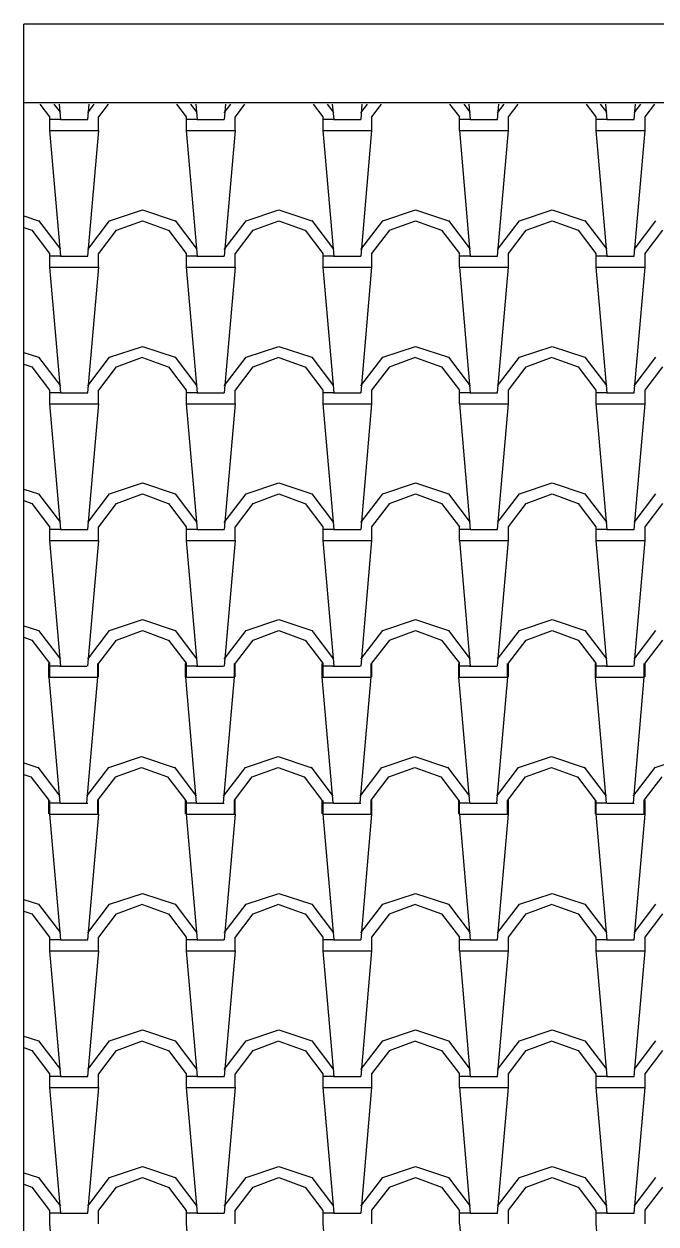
# Model space of a CAD drawing. Extents: x 32549 to 39694, y 7645 to 11950.
# Drawn here: x 32910.4 to 32979.8, y 11497.5 to 11629.3 of the extents above; entities that cross this region are included whole.
import ezdxf

# ---------------------------------------------------------------- set-up
doc = ezdxf.new("R2010")
doc.units = 0
doc.header["$LTSCALE"] = 80
doc.header["$MEASUREMENT"] = 0
doc.layers.add('ROOF', color=11, linetype='CONTINUOUS')
doc.layers.add('TEXT', color=3, linetype='CONTINUOUS')

msp = doc.modelspace()

# ---------------------------------------------------------------- linework, layer by layer
at = {"layer": 'ROOF'}
for p, q in [((32912.09, 11620.46), (32913.16, 11619.07)), ((32913.64, 11620.46), (32914.35, 11619.53)), ((32914.21, 11620.46), (32914.36, 11618.77)), ((32917.35, 11619.52), (32918.07, 11620.46)), ((32917.36, 11618.77), (32917.5, 11620.46)), ((32918.56, 11619.07), (32919.62, 11620.46)), ((32927.09, 11620.46), (32928.16, 11619.07)), ((32928.64, 11620.46), (32929.35, 11619.53)), ((32929.21, 11620.46), (32929.36, 11618.77)), ((32932.35, 11619.52), (32933.07, 11620.46)), ((32932.36, 11618.77), (32932.5, 11620.46)), ((32933.56, 11619.07), (32934.62, 11620.46)), ((32942.09, 11620.46), (32943.16, 11619.07)), ((32943.64, 11620.46), (32944.35, 11619.53)), ((32944.21, 11620.46), (32944.36, 11618.77)), ((32947.35, 11619.52), (32948.07, 11620.46)), ((32947.36, 11618.77), (32947.5, 11620.46)), ((32948.56, 11619.07), (32949.62, 11620.46)), ((32957.09, 11620.46), (32958.16, 11619.07)), ((32958.64, 11620.46), (32959.35, 11619.53)), ((32959.21, 11620.46), (32959.36, 11618.77)), ((32962.35, 11619.52), (32963.07, 11620.46)), ((32962.36, 11618.77), (32962.5, 11620.46)), ((32963.56, 11619.07), (32964.62, 11620.46)), ((32972.09, 11620.46), (32973.16, 11619.07)), ((32973.64, 11620.46), (32974.35, 11619.53)), ((32974.21, 11620.46), (32974.36, 11618.77)), ((32977.35, 11619.52), (32978.07, 11620.46)), ((32977.36, 11618.77), (32977.5, 11620.46)), ((32978.56, 11619.07), (32979.62, 11620.46)), ((32913.15, 11619.07), (32913.15, 11617.57)), ((32914.35, 11618.77), (32913.15, 11618.77)), ((32914.35, 11618.77), (32917.35, 11618.77)), ((32918.55, 11617.57), (32918.55, 11619.07)), ((32928.15, 11619.07), (32928.15, 11617.57)), ((32929.35, 11618.77), (32928.15, 11618.77)), ((32929.35, 11618.77), (32932.35, 11618.77)), ((32933.55, 11617.57), (32933.55, 11619.07)), ((32943.15, 11619.07), (32943.15, 11617.57)), ((32944.35, 11618.77), (32943.15, 11618.77)), ((32944.35, 11618.77), (32947.35, 11618.77)), ((32948.55, 11617.57), (32948.55, 11619.07)), ((32958.15, 11619.07), (32958.15, 11617.57)), ((32959.35, 11618.77), (32958.15, 11618.77)), ((32959.35, 11618.77), (32962.35, 11618.77)), ((32963.55, 11617.57), (32963.55, 11619.07)), ((32973.15, 11619.07), (32973.15, 11617.57)), ((32974.35, 11618.77), (32973.15, 11618.77)), ((32974.35, 11618.77), (32977.35, 11618.77)), ((32978.55, 11617.57), (32978.55, 11619.07)), ((32913.15, 11617.57), (32914.35, 11617.57)), ((32913.16, 11617.57), (32914.36, 11603.77)), ((32914.35, 11617.57), (32918.55, 11617.57)), ((32917.36, 11603.77), (32918.56, 11617.57)), ((32928.15, 11617.57), (32929.35, 11617.57)), ((32928.16, 11617.57), (32929.36, 11603.77)), ((32929.35, 11617.57), (32933.55, 11617.57)), ((32932.36, 11603.77), (32933.56, 11617.57)), ((32943.15, 11617.57), (32944.35, 11617.57)), ((32943.16, 11617.57), (32944.36, 11603.77)), ((32944.35, 11617.57), (32948.55, 11617.57)), ((32947.36, 11603.77), (32948.56, 11617.57)), ((32958.15, 11617.57), (32959.35, 11617.57)), ((32958.16, 11617.57), (32959.36, 11603.77)), ((32959.35, 11617.57), (32963.55, 11617.57)), ((32962.36, 11603.77), (32963.56, 11617.57)), ((32973.15, 11617.57), (32974.35, 11617.57)), ((32973.16, 11617.57), (32974.36, 11603.77)), ((32974.35, 11617.57), (32978.55, 11617.57)), ((32977.36, 11603.77), (32978.56, 11617.57)), ((32919.75, 11607.67), (32923.35, 11608.87)), ((32923.35, 11608.87), (32926.95, 11607.67)), ((32934.75, 11607.67), (32938.35, 11608.87)), ((32938.35, 11608.87), (32941.95, 11607.67)), ((32949.75, 11607.67), (32953.35, 11608.87)), ((32953.35, 11608.87), (32956.95, 11607.67)), ((32964.75, 11607.67), (32968.35, 11608.87)), ((32968.35, 11608.87), (32971.95, 11607.67)), ((32910.35, 11608.2), (32911.95, 11607.67)), ((32911.95, 11607.68), (32914.35, 11604.53)), ((32917.35, 11604.52), (32919.75, 11607.67)), ((32920.5, 11606.62), (32923.35, 11607.67)), ((32923.35, 11607.66), (32926.2, 11606.61)), ((32926.95, 11607.68), (32929.35, 11604.53)), ((32932.35, 11604.52), (32934.75, 11607.67)), ((32935.5, 11606.62), (32938.35, 11607.67)), ((32938.35, 11607.66), (32941.2, 11606.61)), ((32941.95, 11607.68), (32944.35, 11604.53)), ((32947.35, 11604.52), (32949.75, 11607.67)), ((32950.5, 11606.62), (32953.35, 11607.67)), ((32953.35, 11607.66), (32956.2, 11606.61)), ((32956.95, 11607.68), (32959.35, 11604.53)), ((32962.35, 11604.52), (32964.75, 11607.67)), ((32965.5, 11606.62), (32968.35, 11607.67)), ((32968.35, 11607.66), (32971.2, 11606.61)), ((32971.95, 11607.68), (32974.35, 11604.53)), ((32977.35, 11604.52), (32979.75, 11607.67)), ((32910.35, 11606.93), (32911.2, 11606.61)), ((32911.21, 11606.62), (32913.16, 11604.07)), ((32918.56, 11604.07), (32920.51, 11606.62)), ((32926.21, 11606.62), (32928.16, 11604.07)), ((32933.56, 11604.07), (32935.51, 11606.62)), ((32941.21, 11606.62), (32943.16, 11604.07)), ((32948.56, 11604.07), (32950.51, 11606.62)), ((32956.21, 11606.62), (32958.16, 11604.07)), ((32963.56, 11604.07), (32965.51, 11606.62)), ((32971.21, 11606.62), (32973.16, 11604.07)), ((32978.56, 11604.07), (32980.51, 11606.62)), ((32913.15, 11604.07), (32913.15, 11602.57)), ((32914.35, 11603.77), (32913.15, 11603.77)), ((32914.35, 11603.77), (32917.35, 11603.77)), ((32918.55, 11602.57), (32918.55, 11604.07)), ((32928.15, 11604.07), (32928.15, 11602.57)), ((32929.35, 11603.77), (32928.15, 11603.77)), ((32929.35, 11603.77), (32932.35, 11603.77)), ((32933.55, 11602.57), (32933.55, 11604.07)), ((32943.15, 11604.07), (32943.15, 11602.57)), ((32944.35, 11603.77), (32943.15, 11603.77)), ((32944.35, 11603.77), (32947.35, 11603.77)), ((32948.55, 11602.57), (32948.55, 11604.07)), ((32958.15, 11604.07), (32958.15, 11602.57)), ((32959.35, 11603.77), (32958.15, 11603.77)), ((32959.35, 11603.77), (32962.35, 11603.77)), ((32963.55, 11602.57), (32963.55, 11604.07)), ((32973.15, 11604.07), (32973.15, 11602.57)), ((32974.35, 11603.77), (32973.15, 11603.77)), ((32974.35, 11603.77), (32977.35, 11603.77)), ((32978.55, 11602.57), (32978.55, 11604.07)), ((32913.15, 11602.57), (32914.35, 11602.57)), ((32913.16, 11602.57), (32914.36, 11588.77)), ((32914.35, 11602.57), (32918.55, 11602.57)), ((32917.36, 11588.77), (32918.56, 11602.57)), ((32928.15, 11602.57), (32929.35, 11602.57)), ((32928.16, 11602.57), (32929.36, 11588.77)), ((32929.35, 11602.57), (32933.55, 11602.57)), ((32932.36, 11588.77), (32933.56, 11602.57)), ((32943.15, 11602.57), (32944.35, 11602.57)), ((32943.16, 11602.57), (32944.36, 11588.77)), ((32944.35, 11602.57), (32948.55, 11602.57)), ((32947.36, 11588.77), (32948.56, 11602.57)), ((32958.15, 11602.57), (32959.35, 11602.57)), ((32958.16, 11602.57), (32959.36, 11588.77)), ((32959.35, 11602.57), (32963.55, 11602.57)), ((32962.36, 11588.77), (32963.56, 11602.57)), ((32973.15, 11602.57), (32974.35, 11602.57)), ((32973.16, 11602.57), (32974.36, 11588.77)), ((32974.35, 11602.57), (32978.55, 11602.57)), ((32977.36, 11588.77), (32978.56, 11602.57)), ((32910.35, 11593.2), (32911.95, 11592.67)), ((32919.75, 11592.67), (32923.35, 11593.87)), ((32923.35, 11593.87), (32926.95, 11592.67)), ((32934.75, 11592.67), (32938.35, 11593.87)), ((32938.35, 11593.87), (32941.95, 11592.67)), ((32949.75, 11592.67), (32953.35, 11593.87)), ((32953.35, 11593.87), (32956.95, 11592.67)), ((32964.75, 11592.67), (32968.35, 11593.87)), ((32968.35, 11593.87), (32971.95, 11592.67)), ((32910.35, 11591.93), (32911.2, 11591.61)), ((32911.95, 11592.68), (32914.35, 11589.53)), ((32917.35, 11589.52), (32919.75, 11592.67)), ((32920.5, 11591.62), (32923.35, 11592.67)), ((32923.35, 11592.66), (32926.2, 11591.61)), ((32926.95, 11592.68), (32929.35, 11589.53)), ((32932.35, 11589.52), (32934.75, 11592.67)), ((32935.5, 11591.62), (32938.35, 11592.67)), ((32938.35, 11592.66), (32941.2, 11591.61)), ((32941.95, 11592.68), (32944.35, 11589.53)), ((32947.35, 11589.52), (32949.75, 11592.67)), ((32950.5, 11591.62), (32953.35, 11592.67)), ((32953.35, 11592.66), (32956.2, 11591.61)), ((32956.95, 11592.68), (32959.35, 11589.53)), ((32962.35, 11589.52), (32964.75, 11592.67)), ((32965.5, 11591.62), (32968.35, 11592.67)), ((32968.35, 11592.66), (32971.2, 11591.61)), ((32971.95, 11592.68), (32974.35, 11589.53)), ((32977.35, 11589.52), (32979.75, 11592.67)), ((32911.21, 11591.62), (32913.16, 11589.07)), ((32918.56, 11589.07), (32920.51, 11591.62)), ((32926.21, 11591.62), (32928.16, 11589.07)), ((32933.56, 11589.07), (32935.51, 11591.62)), ((32941.21, 11591.62), (32943.16, 11589.07)), ((32948.56, 11589.07), (32950.51, 11591.62)), ((32956.21, 11591.62), (32958.16, 11589.07)), ((32963.56, 11589.07), (32965.51, 11591.62)), ((32971.21, 11591.62), (32973.16, 11589.07)), ((32978.56, 11589.07), (32980.51, 11591.62)), ((32913.15, 11589.07), (32913.15, 11587.57)), ((32913.15, 11589.07), (32913.15, 11587.57)), ((32914.35, 11588.77), (32913.15, 11588.77)), ((32914.35, 11588.77), (32917.35, 11588.77)), ((32918.55, 11587.57), (32918.55, 11589.07)), ((32918.55, 11587.57), (32918.55, 11589.07)), ((32928.15, 11589.07), (32928.15, 11587.57)), ((32928.15, 11589.07), (32928.15, 11587.57)), ((32929.35, 11588.77), (32928.15, 11588.77)), ((32929.35, 11588.77), (32932.35, 11588.77)), ((32933.55, 11587.57), (32933.55, 11589.07)), ((32933.55, 11587.57), (32933.55, 11589.07)), ((32943.15, 11589.07), (32943.15, 11587.57)), ((32943.15, 11589.07), (32943.15, 11587.57)), ((32944.35, 11588.77), (32943.15, 11588.77)), ((32944.35, 11588.77), (32947.35, 11588.77)), ((32948.55, 11587.57), (32948.55, 11589.07)), ((32948.55, 11587.57), (32948.55, 11589.07)), ((32958.15, 11589.07), (32958.15, 11587.57)), ((32958.15, 11589.07), (32958.15, 11587.57)), ((32959.35, 11588.77), (32958.15, 11588.77)), ((32959.35, 11588.77), (32962.35, 11588.77)), ((32963.55, 11587.57), (32963.55, 11589.07)), ((32963.55, 11587.57), (32963.55, 11589.07)), ((32973.15, 11589.07), (32973.15, 11587.57)), ((32973.15, 11589.07), (32973.15, 11587.57)), ((32974.35, 11588.77), (32973.15, 11588.77)), ((32974.35, 11588.77), (32977.35, 11588.77)), ((32978.55, 11587.57), (32978.55, 11589.07)), ((32978.55, 11587.57), (32978.55, 11589.07)), ((32913.15, 11587.57), (32914.35, 11587.57)), ((32913.16, 11587.57), (32914.36, 11573.77)), ((32914.35, 11587.57), (32918.55, 11587.57)), ((32917.36, 11573.77), (32918.56, 11587.57)), ((32928.15, 11587.57), (32929.35, 11587.57)), ((32928.16, 11587.57), (32929.36, 11573.77)), ((32929.35, 11587.57), (32933.55, 11587.57)), ((32932.36, 11573.77), (32933.56, 11587.57)), ((32943.15, 11587.57), (32944.35, 11587.57)), ((32943.16, 11587.57), (32944.36, 11573.77)), ((32944.35, 11587.57), (32948.55, 11587.57)), ((32947.36, 11573.77), (32948.56, 11587.57)), ((32958.15, 11587.57), (32959.35, 11587.57)), ((32958.16, 11587.57), (32959.36, 11573.77)), ((32959.35, 11587.57), (32963.55, 11587.57)), ((32962.36, 11573.77), (32963.56, 11587.57)), ((32973.15, 11587.57), (32974.35, 11587.57)), ((32973.16, 11587.57), (32974.36, 11573.77)), ((32974.35, 11587.57), (32978.55, 11587.57)), ((32977.36, 11573.77), (32978.56, 11587.57)), ((32919.75, 11577.67), (32923.35, 11578.87)), ((32923.35, 11578.87), (32926.95, 11577.67)), ((32934.75, 11577.67), (32938.35, 11578.87)), ((32938.35, 11578.87), (32941.95, 11577.67)), ((32949.75, 11577.67), (32953.35, 11578.87)), ((32953.35, 11578.87), (32956.95, 11577.67)), ((32964.75, 11577.67), (32968.35, 11578.87)), ((32968.35, 11578.87), (32971.95, 11577.67)), ((32910.35, 11578.2), (32911.95, 11577.67)), ((32911.95, 11577.68), (32914.35, 11574.53)), ((32917.35, 11574.52), (32919.75, 11577.67)), ((32920.5, 11576.62), (32923.35, 11577.67)), ((32923.35, 11577.66), (32926.2, 11576.61)), ((32926.95, 11577.68), (32929.35, 11574.53)), ((32932.35, 11574.52), (32934.75, 11577.67)), ((32935.5, 11576.62), (32938.35, 11577.67)), ((32938.35, 11577.66), (32941.2, 11576.61)), ((32941.95, 11577.68), (32944.35, 11574.53)), ((32947.35, 11574.52), (32949.75, 11577.67)), ((32950.5, 11576.62), (32953.35, 11577.67)), ((32953.35, 11577.66), (32956.2, 11576.61)), ((32956.95, 11577.68), (32959.35, 11574.53)), ((32962.35, 11574.52), (32964.75, 11577.67)), ((32965.5, 11576.62), (32968.35, 11577.67)), ((32968.35, 11577.66), (32971.2, 11576.61)), ((32971.95, 11577.68), (32974.35, 11574.53)), ((32977.35, 11574.52), (32979.75, 11577.67)), ((32910.35, 11576.93), (32911.2, 11576.61)), ((32911.21, 11576.62), (32913.16, 11574.07)), ((32918.56, 11574.07), (32920.51, 11576.62)), ((32926.21, 11576.62), (32928.16, 11574.07)), ((32933.56, 11574.07), (32935.51, 11576.62)), ((32941.21, 11576.62), (32943.16, 11574.07)), ((32948.56, 11574.07), (32950.51, 11576.62)), ((32956.21, 11576.62), (32958.16, 11574.07)), ((32963.56, 11574.07), (32965.51, 11576.62)), ((32971.21, 11576.62), (32973.16, 11574.07)), ((32978.56, 11574.07), (32980.51, 11576.62)), ((32913.15, 11574.07), (32913.15, 11572.57)), ((32914.35, 11573.77), (32913.15, 11573.77)), ((32914.35, 11573.77), (32917.35, 11573.77)), ((32918.55, 11572.57), (32918.55, 11574.07)), ((32928.15, 11574.07), (32928.15, 11572.57)), ((32929.35, 11573.77), (32928.15, 11573.77)), ((32929.35, 11573.77), (32932.35, 11573.77)), ((32933.55, 11572.57), (32933.55, 11574.07)), ((32943.15, 11574.07), (32943.15, 11572.57)), ((32944.35, 11573.77), (32943.15, 11573.77)), ((32944.35, 11573.77), (32947.35, 11573.77)), ((32948.55, 11572.57), (32948.55, 11574.07)), ((32958.15, 11574.07), (32958.15, 11572.57)), ((32959.35, 11573.77), (32958.15, 11573.77)), ((32959.35, 11573.77), (32962.35, 11573.77)), ((32963.55, 11572.57), (32963.55, 11574.07)), ((32973.15, 11574.07), (32973.15, 11572.57)), ((32974.35, 11573.77), (32973.15, 11573.77)), ((32974.35, 11573.77), (32977.35, 11573.77)), ((32978.55, 11572.57), (32978.55, 11574.07)), ((32913.15, 11572.57), (32914.35, 11572.57)), ((32913.16, 11572.57), (32914.36, 11558.77)), ((32914.35, 11572.57), (32918.55, 11572.57)), ((32917.36, 11558.77), (32918.56, 11572.57)), ((32928.15, 11572.57), (32929.35, 11572.57)), ((32928.16, 11572.57), (32929.36, 11558.77)), ((32929.35, 11572.57), (32933.55, 11572.57)), ((32932.36, 11558.77), (32933.56, 11572.57)), ((32943.15, 11572.57), (32944.35, 11572.57)), ((32943.16, 11572.57), (32944.36, 11558.77)), ((32944.35, 11572.57), (32948.55, 11572.57)), ((32947.36, 11558.77), (32948.56, 11572.57)), ((32958.15, 11572.57), (32959.35, 11572.57)), ((32958.16, 11572.57), (32959.36, 11558.77)), ((32959.35, 11572.57), (32963.55, 11572.57)), ((32962.36, 11558.77), (32963.56, 11572.57)), ((32973.15, 11572.57), (32974.35, 11572.57)), ((32973.16, 11572.57), (32974.36, 11558.77)), ((32974.35, 11572.57), (32978.55, 11572.57)), ((32977.36, 11558.77), (32978.56, 11572.57)), ((32910.35, 11563.2), (32911.95, 11562.67)), ((32919.75, 11562.67), (32923.35, 11563.87)), ((32923.35, 11563.87), (32926.95, 11562.67)), ((32934.75, 11562.67), (32938.35, 11563.87)), ((32938.35, 11563.87), (32941.95, 11562.67)), ((32949.75, 11562.67), (32953.35, 11563.87)), ((32953.35, 11563.87), (32956.95, 11562.67)), ((32964.75, 11562.67), (32968.35, 11563.87)), ((32968.35, 11563.87), (32971.95, 11562.67)), ((32910.35, 11561.93), (32911.2, 11561.61)), ((32911.21, 11561.62), (32913.16, 11559.07)), ((32911.95, 11562.68), (32914.35, 11559.53)), ((32917.35, 11559.52), (32919.75, 11562.67)), ((32918.56, 11559.07), (32920.51, 11561.62)), ((32920.5, 11561.62), (32923.35, 11562.67)), ((32923.35, 11562.66), (32926.2, 11561.61)), ((32926.21, 11561.62), (32928.16, 11559.07)), ((32926.95, 11562.68), (32929.35, 11559.53)), ((32932.35, 11559.52), (32934.75, 11562.67)), ((32933.56, 11559.07), (32935.51, 11561.62)), ((32935.5, 11561.62), (32938.35, 11562.67)), ((32938.35, 11562.66), (32941.2, 11561.61)), ((32941.21, 11561.62), (32943.16, 11559.07)), ((32941.95, 11562.68), (32944.35, 11559.53)), ((32947.35, 11559.52), (32949.75, 11562.67)), ((32948.56, 11559.07), (32950.51, 11561.62)), ((32950.5, 11561.62), (32953.35, 11562.67)), ((32953.35, 11562.66), (32956.2, 11561.61)), ((32956.21, 11561.62), (32958.16, 11559.07)), ((32956.95, 11562.68), (32959.35, 11559.53)), ((32962.35, 11559.52), (32964.75, 11562.67)), ((32963.56, 11559.07), (32965.51, 11561.62)), ((32965.5, 11561.62), (32968.35, 11562.67)), ((32968.35, 11562.66), (32971.2, 11561.61)), ((32971.21, 11561.62), (32973.16, 11559.07)), ((32971.95, 11562.68), (32974.35, 11559.53)), ((32977.35, 11559.52), (32979.75, 11562.67)), ((32978.56, 11559.07), (32980.51, 11561.62)), ((32913.06, 11559.04), (32913.06, 11557.54)), ((32913.15, 11559.07), (32913.15, 11557.57)), ((32918.46, 11557.54), (32918.46, 11559.04)), ((32918.55, 11557.57), (32918.55, 11559.07)), ((32928.06, 11559.04), (32928.06, 11557.54)), ((32928.15, 11559.07), (32928.15, 11557.57)), ((32933.46, 11557.54), (32933.46, 11559.04)), ((32933.55, 11557.57), (32933.55, 11559.07)), ((32943.06, 11559.04), (32943.06, 11557.54)), ((32943.15, 11559.07), (32943.15, 11557.57)), ((32948.46, 11557.54), (32948.46, 11559.04)), ((32948.55, 11557.57), (32948.55, 11559.07)), ((32958.06, 11559.04), (32958.06, 11557.54)), ((32958.15, 11559.07), (32958.15, 11557.57)), ((32963.46, 11557.54), (32963.46, 11559.04)), ((32963.55, 11557.57), (32963.55, 11559.07)), ((32973.06, 11559.04), (32973.06, 11557.54)), ((32973.15, 11559.07), (32973.15, 11557.57)), ((32978.46, 11557.54), (32978.46, 11559.04)), ((32978.55, 11557.57), (32978.55, 11559.07)), ((32914.26, 11558.74), (32913.06, 11558.74)), ((32913.06, 11557.54), (32914.26, 11557.54)), ((32913.07, 11557.54), (32914.27, 11543.74)), ((32914.26, 11558.74), (32917.26, 11558.74)), ((32914.26, 11557.54), (32918.46, 11557.54)), ((32917.27, 11543.74), (32918.47, 11557.54)), ((32929.26, 11558.74), (32928.06, 11558.74)), ((32928.06, 11557.54), (32929.26, 11557.54)), ((32928.07, 11557.54), (32929.27, 11543.74)), ((32929.26, 11558.74), (32932.26, 11558.74)), ((32929.26, 11557.54), (32933.46, 11557.54)), ((32932.27, 11543.74), (32933.47, 11557.54)), ((32944.26, 11558.74), (32943.06, 11558.74)), ((32943.06, 11557.54), (32944.26, 11557.54)), ((32943.07, 11557.54), (32944.27, 11543.74)), ((32944.26, 11558.74), (32947.26, 11558.74)), ((32944.26, 11557.54), (32948.46, 11557.54)), ((32947.27, 11543.74), (32948.47, 11557.54)), ((32959.26, 11558.74), (32958.06, 11558.74)), ((32958.06, 11557.54), (32959.26, 11557.54)), ((32958.07, 11557.54), (32959.27, 11543.74)), ((32959.26, 11558.74), (32962.26, 11558.74)), ((32959.26, 11557.54), (32963.46, 11557.54)), ((32962.27, 11543.74), (32963.47, 11557.54)), ((32974.26, 11558.74), (32973.06, 11558.74)), ((32973.06, 11557.54), (32974.26, 11557.54)), ((32973.07, 11557.54), (32974.27, 11543.74)), ((32974.26, 11558.74), (32977.26, 11558.74)), ((32974.26, 11557.54), (32978.46, 11557.54)), ((32977.27, 11543.74), (32978.47, 11557.54)), ((32919.67, 11547.64), (32923.27, 11548.84)), ((32923.26, 11548.84), (32926.86, 11547.64)), ((32934.67, 11547.64), (32938.27, 11548.84)), ((32938.26, 11548.84), (32941.86, 11547.64)), ((32949.67, 11547.64), (32953.27, 11548.84)), ((32953.26, 11548.84), (32956.86, 11547.64)), ((32964.67, 11547.64), (32968.27, 11548.84)), ((32968.26, 11548.84), (32971.86, 11547.64)), ((32979.67, 11547.64), (32983.27, 11548.84)), ((32910.35, 11548.15), (32911.86, 11547.64)), ((32911.87, 11547.65), (32914.27, 11544.5)), ((32917.26, 11544.49), (32919.66, 11547.64)), ((32920.41, 11546.59), (32923.26, 11547.64)), ((32923.26, 11547.64), (32926.11, 11546.59)), ((32926.87, 11547.65), (32929.27, 11544.5)), ((32932.26, 11544.49), (32934.66, 11547.64)), ((32935.41, 11546.59), (32938.26, 11547.64)), ((32938.26, 11547.64), (32941.11, 11546.59)), ((32941.87, 11547.65), (32944.27, 11544.5)), ((32947.26, 11544.49), (32949.66, 11547.64)), ((32950.41, 11546.59), (32953.26, 11547.64)), ((32953.26, 11547.64), (32956.11, 11546.59)), ((32956.87, 11547.65), (32959.27, 11544.5)), ((32962.26, 11544.49), (32964.66, 11547.64)), ((32965.41, 11546.59), (32968.26, 11547.64)), ((32968.26, 11547.64), (32971.11, 11546.59)), ((32971.87, 11547.65), (32974.27, 11544.5)), ((32977.26, 11544.49), (32979.66, 11547.64)), ((32910.35, 11546.87), (32911.11, 11546.59)), ((32911.12, 11546.59), (32913.07, 11544.04)), ((32918.47, 11544.04), (32920.42, 11546.59)), ((32926.12, 11546.59), (32928.07, 11544.04)), ((32933.47, 11544.04), (32935.42, 11546.59)), ((32941.12, 11546.59), (32943.07, 11544.04)), ((32948.47, 11544.04), (32950.42, 11546.59)), ((32956.12, 11546.59), (32958.07, 11544.04)), ((32963.47, 11544.04), (32965.42, 11546.59)), ((32971.12, 11546.59), (32973.07, 11544.04)), ((32978.47, 11544.04), (32980.42, 11546.59)), ((32913.06, 11544.04), (32913.06, 11542.54)), ((32913.15, 11544.01), (32913.15, 11542.51)), ((32914.35, 11543.71), (32913.15, 11543.71)), ((32914.35, 11543.71), (32917.35, 11543.71)), ((32918.46, 11542.54), (32918.46, 11544.04)), ((32918.55, 11542.51), (32918.55, 11544.01)), ((32928.06, 11544.04), (32928.06, 11542.54)), ((32928.15, 11544.01), (32928.15, 11542.51)), ((32929.35, 11543.71), (32928.15, 11543.71)), ((32929.35, 11543.71), (32932.35, 11543.71)), ((32933.46, 11542.54), (32933.46, 11544.04)), ((32933.55, 11542.51), (32933.55, 11544.01)), ((32943.06, 11544.04), (32943.06, 11542.54)), ((32943.15, 11544.01), (32943.15, 11542.51)), ((32944.35, 11543.71), (32943.15, 11543.71)), ((32944.35, 11543.71), (32947.35, 11543.71)), ((32948.46, 11542.54), (32948.46, 11544.04)), ((32948.55, 11542.51), (32948.55, 11544.01)), ((32958.06, 11544.04), (32958.06, 11542.54)), ((32958.15, 11544.01), (32958.15, 11542.51)), ((32959.35, 11543.71), (32958.15, 11543.71)), ((32959.35, 11543.71), (32962.35, 11543.71)), ((32963.46, 11542.54), (32963.46, 11544.04)), ((32963.55, 11542.51), (32963.55, 11544.01)), ((32973.06, 11544.04), (32973.06, 11542.54)), ((32973.15, 11544.01), (32973.15, 11542.51)), ((32974.35, 11543.71), (32973.15, 11543.71)), ((32974.35, 11543.71), (32977.35, 11543.71)), ((32978.46, 11542.54), (32978.46, 11544.04)), ((32978.55, 11542.51), (32978.55, 11544.01)), ((32913.15, 11542.51), (32914.35, 11542.51)), ((32913.16, 11542.51), (32914.36, 11528.71)), ((32914.35, 11542.51), (32918.55, 11542.51)), ((32917.36, 11528.71), (32918.56, 11542.51)), ((32928.15, 11542.51), (32929.35, 11542.51)), ((32928.16, 11542.51), (32929.36, 11528.71)), ((32929.35, 11542.51), (32933.55, 11542.51)), ((32932.36, 11528.71), (32933.56, 11542.51)), ((32943.15, 11542.51), (32944.35, 11542.51)), ((32943.16, 11542.51), (32944.36, 11528.71)), ((32944.35, 11542.51), (32948.55, 11542.51)), ((32947.36, 11528.71), (32948.56, 11542.51)), ((32958.15, 11542.51), (32959.35, 11542.51)), ((32958.16, 11542.51), (32959.36, 11528.71)), ((32959.35, 11542.51), (32963.55, 11542.51)), ((32962.36, 11528.71), (32963.56, 11542.51)), ((32973.15, 11542.51), (32974.35, 11542.51)), ((32973.16, 11542.51), (32974.36, 11528.71)), ((32974.35, 11542.51), (32978.55, 11542.51)), ((32977.36, 11528.71), (32978.56, 11542.51)), ((32919.75, 11532.61), (32923.35, 11533.81)), ((32923.35, 11533.81), (32926.95, 11532.61)), ((32934.75, 11532.61), (32938.35, 11533.81)), ((32938.35, 11533.81), (32941.95, 11532.61)), ((32949.75, 11532.61), (32953.35, 11533.81)), ((32953.35, 11533.81), (32956.95, 11532.61)), ((32964.75, 11532.61), (32968.35, 11533.81)), ((32968.35, 11533.81), (32971.95, 11532.61)), ((32910.35, 11533.14), (32911.95, 11532.61)), ((32911.95, 11532.62), (32914.35, 11529.47)), ((32917.35, 11529.46), (32919.75, 11532.61)), ((32920.5, 11531.56), (32923.35, 11532.61)), ((32923.35, 11532.6), (32926.2, 11531.55)), ((32926.95, 11532.62), (32929.35, 11529.47)), ((32932.35, 11529.46), (32934.75, 11532.61)), ((32935.5, 11531.56), (32938.35, 11532.61)), ((32938.35, 11532.6), (32941.2, 11531.55)), ((32941.95, 11532.62), (32944.35, 11529.47)), ((32947.35, 11529.46), (32949.75, 11532.61)), ((32950.5, 11531.56), (32953.35, 11532.61)), ((32953.35, 11532.6), (32956.2, 11531.55)), ((32956.95, 11532.62), (32959.35, 11529.47)), ((32962.35, 11529.46), (32964.75, 11532.61)), ((32965.5, 11531.56), (32968.35, 11532.61)), ((32968.35, 11532.6), (32971.2, 11531.55)), ((32971.95, 11532.62), (32974.35, 11529.47)), ((32977.35, 11529.46), (32979.75, 11532.61)), ((32910.35, 11531.87), (32911.2, 11531.55)), ((32911.21, 11531.55), (32913.16, 11529)), ((32918.56, 11529.01), (32920.51, 11531.56)), ((32926.21, 11531.55), (32928.16, 11529)), ((32933.56, 11529.01), (32935.51, 11531.56)), ((32941.21, 11531.55), (32943.16, 11529)), ((32948.56, 11529.01), (32950.51, 11531.56)), ((32956.21, 11531.55), (32958.16, 11529)), ((32963.56, 11529.01), (32965.51, 11531.56)), ((32971.21, 11531.55), (32973.16, 11529)), ((32978.56, 11529.01), (32980.51, 11531.56)), ((32913.15, 11529.01), (32913.15, 11527.51)), ((32914.35, 11528.71), (32913.15, 11528.71)), ((32914.35, 11528.71), (32917.35, 11528.71)), ((32918.55, 11527.51), (32918.55, 11529.01)), ((32928.15, 11529.01), (32928.15, 11527.51)), ((32929.35, 11528.71), (32928.15, 11528.71)), ((32929.35, 11528.71), (32932.35, 11528.71)), ((32933.55, 11527.51), (32933.55, 11529.01)), ((32943.15, 11529.01), (32943.15, 11527.51)), ((32944.35, 11528.71), (32943.15, 11528.71)), ((32944.35, 11528.71), (32947.35, 11528.71)), ((32948.55, 11527.51), (32948.55, 11529.01)), ((32958.15, 11529.01), (32958.15, 11527.51)), ((32959.35, 11528.71), (32958.15, 11528.71)), ((32959.35, 11528.71), (32962.35, 11528.71)), ((32963.55, 11527.51), (32963.55, 11529.01)), ((32973.15, 11529.01), (32973.15, 11527.51)), ((32974.35, 11528.71), (32973.15, 11528.71)), ((32974.35, 11528.71), (32977.35, 11528.71)), ((32978.55, 11527.51), (32978.55, 11529.01)), ((32913.15, 11527.51), (32914.35, 11527.51)), ((32913.16, 11527.51), (32914.36, 11513.71)), ((32914.35, 11527.51), (32918.55, 11527.51)), ((32917.36, 11513.71), (32918.56, 11527.51)), ((32928.15, 11527.51), (32929.35, 11527.51)), ((32928.16, 11527.51), (32929.36, 11513.71)), ((32929.35, 11527.51), (32933.55, 11527.51)), ((32932.36, 11513.71), (32933.56, 11527.51)), ((32943.15, 11527.51), (32944.35, 11527.51)), ((32943.16, 11527.51), (32944.36, 11513.71)), ((32944.35, 11527.51), (32948.55, 11527.51)), ((32947.36, 11513.71), (32948.56, 11527.51)), ((32958.15, 11527.51), (32959.35, 11527.51)), ((32958.16, 11527.51), (32959.36, 11513.71)), ((32959.35, 11527.51), (32963.55, 11527.51)), ((32962.36, 11513.71), (32963.56, 11527.51)), ((32973.15, 11527.51), (32974.35, 11527.51)), ((32973.16, 11527.51), (32974.36, 11513.71)), ((32974.35, 11527.51), (32978.55, 11527.51)), ((32977.36, 11513.71), (32978.56, 11527.51)), ((32910.35, 11518.14), (32911.95, 11517.61)), ((32919.75, 11517.61), (32923.35, 11518.81)), ((32923.35, 11518.81), (32926.95, 11517.61)), ((32934.75, 11517.61), (32938.35, 11518.81)), ((32938.35, 11518.81), (32941.95, 11517.61)), ((32949.75, 11517.61), (32953.35, 11518.81)), ((32953.35, 11518.81), (32956.95, 11517.61)), ((32964.75, 11517.61), (32968.35, 11518.81)), ((32968.35, 11518.81), (32971.95, 11517.61)), ((32910.35, 11516.87), (32911.2, 11516.55)), ((32911.95, 11517.62), (32914.35, 11514.47)), ((32917.35, 11514.46), (32919.75, 11517.61)), ((32920.5, 11516.56), (32923.35, 11517.61)), ((32923.35, 11517.6), (32926.2, 11516.55)), ((32926.95, 11517.62), (32929.35, 11514.47)), ((32932.35, 11514.46), (32934.75, 11517.61)), ((32935.5, 11516.56), (32938.35, 11517.61)), ((32938.35, 11517.6), (32941.2, 11516.55)), ((32941.95, 11517.62), (32944.35, 11514.47)), ((32947.35, 11514.46), (32949.75, 11517.61)), ((32950.5, 11516.56), (32953.35, 11517.61)), ((32953.35, 11517.6), (32956.2, 11516.55)), ((32956.95, 11517.62), (32959.35, 11514.47)), ((32962.35, 11514.46), (32964.75, 11517.61)), ((32965.5, 11516.56), (32968.35, 11517.61)), ((32968.35, 11517.6), (32971.2, 11516.55)), ((32971.95, 11517.62), (32974.35, 11514.47)), ((32977.35, 11514.46), (32979.75, 11517.61)), ((32911.21, 11516.55), (32913.16, 11514)), ((32918.56, 11514.01), (32920.51, 11516.56)), ((32926.21, 11516.55), (32928.16, 11514)), ((32933.56, 11514.01), (32935.51, 11516.56)), ((32941.21, 11516.55), (32943.16, 11514)), ((32948.56, 11514.01), (32950.51, 11516.56)), ((32956.21, 11516.55), (32958.16, 11514)), ((32963.56, 11514.01), (32965.51, 11516.56)), ((32971.21, 11516.55), (32973.16, 11514)), ((32978.56, 11514.01), (32980.51, 11516.56)), ((32913.15, 11514.01), (32913.15, 11512.51)), ((32913.15, 11514.01), (32913.15, 11512.51)), ((32918.55, 11512.51), (32918.55, 11514.01)), ((32918.55, 11512.51), (32918.55, 11514.01)), ((32928.15, 11514.01), (32928.15, 11512.51)), ((32928.15, 11514.01), (32928.15, 11512.51)), ((32933.55, 11512.51), (32933.55, 11514.01)), ((32933.55, 11512.51), (32933.55, 11514.01)), ((32943.15, 11514.01), (32943.15, 11512.51)), ((32943.15, 11514.01), (32943.15, 11512.51)), ((32948.55, 11512.51), (32948.55, 11514.01)), ((32948.55, 11512.51), (32948.55, 11514.01)), ((32958.15, 11514.01), (32958.15, 11512.51)), ((32958.15, 11514.01), (32958.15, 11512.51)), ((32963.55, 11512.51), (32963.55, 11514.01)), ((32963.55, 11512.51), (32963.55, 11514.01)), ((32973.15, 11514.01), (32973.15, 11512.51)), ((32973.15, 11514.01), (32973.15, 11512.51)), ((32978.55, 11512.51), (32978.55, 11514.01)), ((32978.55, 11512.51), (32978.55, 11514.01)), ((32914.35, 11513.71), (32913.15, 11513.71)), ((32914.35, 11513.71), (32917.35, 11513.71)), ((32929.35, 11513.71), (32928.15, 11513.71)), ((32929.35, 11513.71), (32932.35, 11513.71)), ((32944.35, 11513.71), (32943.15, 11513.71)), ((32944.35, 11513.71), (32947.35, 11513.71)), ((32959.35, 11513.71), (32958.15, 11513.71)), ((32959.35, 11513.71), (32962.35, 11513.71)), ((32974.35, 11513.71), (32973.15, 11513.71)), ((32974.35, 11513.71), (32977.35, 11513.71)), ((32913.15, 11512.51), (32914.35, 11512.51)), ((32913.16, 11512.51), (32914.36, 11498.71)), ((32914.35, 11512.51), (32918.55, 11512.51)), ((32917.36, 11498.71), (32918.56, 11512.51)), ((32928.15, 11512.51), (32929.35, 11512.51)), ((32928.16, 11512.51), (32929.36, 11498.71)), ((32929.35, 11512.51), (32933.55, 11512.51)), ((32932.36, 11498.71), (32933.56, 11512.51)), ((32943.15, 11512.51), (32944.35, 11512.51)), ((32943.16, 11512.51), (32944.36, 11498.71)), ((32944.35, 11512.51), (32948.55, 11512.51)), ((32947.36, 11498.71), (32948.56, 11512.51)), ((32958.15, 11512.51), (32959.35, 11512.51)), ((32958.16, 11512.51), (32959.36, 11498.71)), ((32959.35, 11512.51), (32963.55, 11512.51)), ((32962.36, 11498.71), (32963.56, 11512.51)), ((32973.15, 11512.51), (32974.35, 11512.51)), ((32973.16, 11512.51), (32974.36, 11498.71)), ((32974.35, 11512.51), (32978.55, 11512.51)), ((32977.36, 11498.71), (32978.56, 11512.51)), ((32919.75, 11502.61), (32923.35, 11503.81)), ((32923.35, 11503.81), (32926.95, 11502.61)), ((32934.75, 11502.61), (32938.35, 11503.81)), ((32938.35, 11503.81), (32941.95, 11502.61)), ((32949.75, 11502.61), (32953.35, 11503.81)), ((32953.35, 11503.81), (32956.95, 11502.61)), ((32964.75, 11502.61), (32968.35, 11503.81)), ((32968.35, 11503.81), (32971.95, 11502.61)), ((32910.35, 11503.14), (32911.95, 11502.61)), ((32911.95, 11502.62), (32914.35, 11499.47)), ((32917.35, 11499.46), (32919.75, 11502.61)), ((32920.5, 11501.56), (32923.35, 11502.61)), ((32923.35, 11502.6), (32926.2, 11501.55)), ((32926.95, 11502.62), (32929.35, 11499.47)), ((32932.35, 11499.46), (32934.75, 11502.61)), ((32935.5, 11501.56), (32938.35, 11502.61)), ((32938.35, 11502.6), (32941.2, 11501.55)), ((32941.95, 11502.62), (32944.35, 11499.47)), ((32947.35, 11499.46), (32949.75, 11502.61)), ((32950.5, 11501.56), (32953.35, 11502.61)), ((32953.35, 11502.6), (32956.2, 11501.55)), ((32956.95, 11502.62), (32959.35, 11499.47)), ((32962.35, 11499.46), (32964.75, 11502.61)), ((32965.5, 11501.56), (32968.35, 11502.61)), ((32968.35, 11502.6), (32971.2, 11501.55)), ((32971.95, 11502.62), (32974.35, 11499.47)), ((32977.35, 11499.46), (32979.75, 11502.61)), ((32910.35, 11501.87), (32911.2, 11501.55)), ((32911.21, 11501.55), (32913.16, 11499)), ((32918.56, 11499.01), (32920.51, 11501.56)), ((32926.21, 11501.55), (32928.16, 11499)), ((32933.56, 11499.01), (32935.51, 11501.56)), ((32941.21, 11501.55), (32943.16, 11499)), ((32948.56, 11499.01), (32950.51, 11501.56)), ((32956.21, 11501.55), (32958.16, 11499)), ((32963.56, 11499.01), (32965.51, 11501.56)), ((32971.21, 11501.55), (32973.16, 11499)), ((32978.56, 11499.01), (32980.51, 11501.56)), ((32913.15, 11499.01), (32913.15, 11497.51)), ((32914.35, 11498.71), (32913.15, 11498.71)), ((32914.35, 11498.71), (32917.35, 11498.71)), ((32918.55, 11497.51), (32918.55, 11499.01)), ((32928.15, 11499.01), (32928.15, 11497.51)), ((32929.35, 11498.71), (32928.15, 11498.71)), ((32929.35, 11498.71), (32932.35, 11498.71)), ((32933.55, 11497.51), (32933.55, 11499.01)), ((32943.15, 11499.01), (32943.15, 11497.51)), ((32944.35, 11498.71), (32943.15, 11498.71)), ((32944.35, 11498.71), (32947.35, 11498.71)), ((32948.55, 11497.51), (32948.55, 11499.01)), ((32958.15, 11499.01), (32958.15, 11497.51)), ((32959.35, 11498.71), (32958.15, 11498.71)), ((32959.35, 11498.71), (32962.35, 11498.71)), ((32963.55, 11497.51), (32963.55, 11499.01)), ((32973.15, 11499.01), (32973.15, 11497.51)), ((32974.35, 11498.71), (32973.15, 11498.71)), ((32974.35, 11498.71), (32977.35, 11498.71)), ((32978.55, 11497.51), (32978.55, 11499.01)), ((32913.16, 11497.51), (32914.36, 11483.71)), ((32928.16, 11497.51), (32929.36, 11483.71)), ((32943.16, 11497.51), (32944.36, 11483.71)), ((32958.16, 11497.51), (32959.36, 11483.71)), ((32973.16, 11497.51), (32974.36, 11483.71))]:
    msp.add_line(p, q, dxfattribs=at)
at = {"layer": 'TEXT'}
for p, q in [((33733.05, 11629.26), (32910.35, 11629.26)), ((32910.35, 11433.64), (32910.35, 11629.26)), ((33733.05, 11620.6), (32910.35, 11620.6))]:
    msp.add_line(p, q, dxfattribs=at)

doc.saveas('drawing.dxf')
